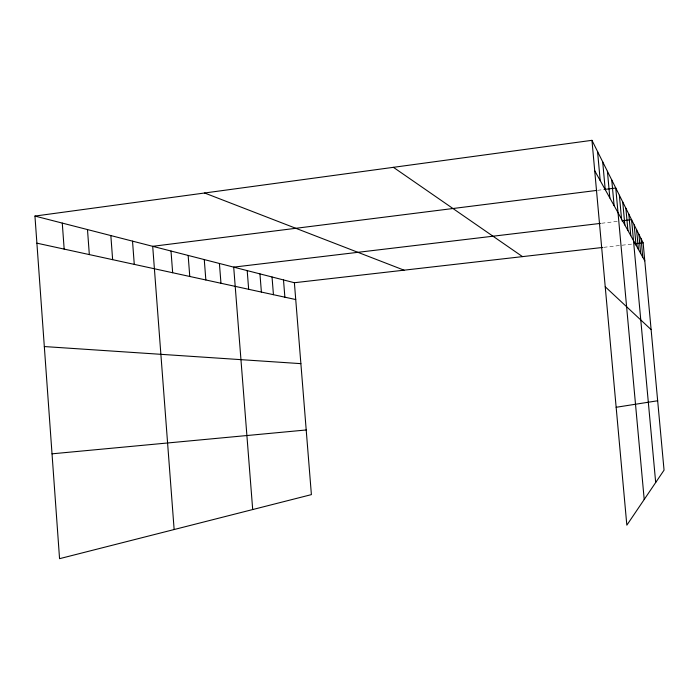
<?xml version="1.0" encoding="UTF-8"?>
<svg xmlns="http://www.w3.org/2000/svg" width="699" height="699" viewBox="0 0 699 699"><rect width="100%" height="100%" fill="white"/><g stroke="black" fill="none" stroke-linecap="round" stroke-linejoin="round"><path stroke-width="0.52" stroke-dasharray="3.5 2.62" d="M597.584 190.311L602.931 189.639M601.559 223.261L617.645 221.347M603.753 247.324L632.534 244.021"/><path stroke-width="1.05" d="M616.151 407.281L657.663 400.763M34.95 216.07L294.384 282.728L311.396 494.621L59.555 558.676L34.95 216.07L591.957 140.324L643.124 242.815L664.05 470.147L626.837 525.176L591.957 140.324M596.518 190.443L152.705 246.319L174.138 529.536M604.006 189.499L615.767 188.022L644.207 499.497M600.493 223.392L233.702 267.132L252.697 509.554M621.927 220.832L631.573 219.678L655.688 482.52M294.384 282.728L602.669 247.446M634.657 243.785L643.124 242.815M52.023 453.826L306.206 429.972M44.325 346.555L300.876 363.646M36.898 243.165L295.729 299.548M204.606 192.994L404.048 270.172M393.406 167.323L522.494 256.62M605.229 286.773L651.11 329.605M594.709 170.722L644.784 260.858M641.07 238.7L642.774 257.241M638.903 234.348L640.651 253.422M636.597 229.753L638.405 249.368M634.168 224.868L636.02 245.078M628.82 214.165L630.795 235.668M625.885 208.276L627.92 230.495M622.739 201.994L624.845 224.964M619.375 195.257L621.551 219.04M611.756 179.993L614.098 205.611M607.414 171.299L609.843 197.966M602.704 161.853L605.229 189.665M597.566 151.569L600.205 180.622M283.497 279.923L284.877 297.189M272.033 276.979L273.44 294.698M259.949 273.877L261.391 292.068M247.193 270.6L248.669 289.299M219.416 263.462L220.963 283.261M204.265 259.574L205.847 279.967M188.153 255.432L189.77 276.472M171.002 251.028L172.662 272.741M132.522 241.138L134.269 264.379M110.844 235.563L112.635 259.661M87.489 229.569L89.332 254.585M62.272 223.086L64.168 249.106"/></g></svg>
